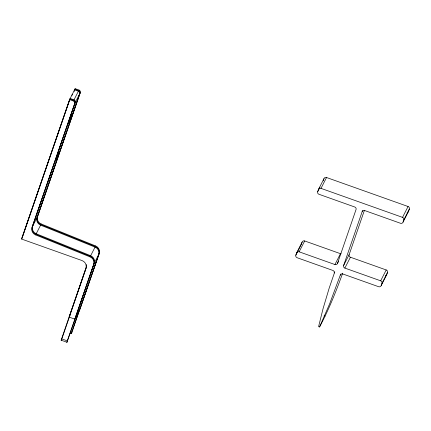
<?xml version="1.0" encoding="UTF-8"?>
<svg xmlns="http://www.w3.org/2000/svg" width="431" height="431" viewBox="0 0 431 431"><rect width="100%" height="100%" fill="white"/><g stroke="black" fill="none" stroke-linecap="round" stroke-linejoin="round"><path stroke-width="0.65" d="M61.827 338.901L61.132 340.258L85.893 268.19A6.12 5.894 27 0 0 82.052 260.566L21.55 239.043L69.58 99.631L75.156 88.689L78.997 90.057A2.042 1.966 27 0 1 80.274 92.6L37.605 216.448L32.034 227.39A6.12 5.894 27 0 0 35.628 234.922L90.063 256.892A6.12 5.894 27 0 1 93.656 264.424L66.88 342.311L75.721 317.345M334.774 271.848L329.182 288.14L323.051 308.693L318.584 326.639L319.549 326.984C328.799 309.765 336.018 291.561 342.661 273.211M21.846 238.462L69.876 99.049L73.717 100.412A2.042 1.966 27 0 1 74.999 102.955L32.33 226.808A6.12 5.894 27 0 0 35.924 234.34L90.359 256.31A6.12 5.894 27 0 1 93.953 263.842L75.107 318.547M22.364 237.244L70.172 98.467L74.013 99.83A2.042 1.966 27 0 1 75.296 102.373L32.627 226.227A6.12 5.894 27 0 0 36.22 233.758L90.655 255.728A6.12 5.894 27 0 1 94.249 263.26L75.403 317.965M71.934 95.413L72.365 94.157M74.121 91.124L74.563 89.853L78.404 91.221A2.042 1.966 27 0 1 79.681 93.764L37.012 217.612A6.12 5.894 27 0 0 40.606 225.144L95.046 247.119A6.12 5.894 27 0 1 98.64 254.651L79.794 309.356M74.197 91.183L74.859 89.271L78.701 90.639A2.042 1.966 27 0 1 79.977 93.182L37.308 217.03A6.12 5.894 27 0 0 40.902 224.562L95.343 246.537A6.12 5.894 27 0 1 98.936 254.069L80.091 308.774M74.498 90.602L75.156 88.689M32.034 227.39L74.703 103.537L80.274 92.6M69.348 316.499L85.968 268.244M69.644 315.918L86.486 267.026L86.189 267.608A6.12 5.894 27 0 0 86.378 264.548M62.042 338.27L66.627 324.963M66.837 324.36L69.957 315.293L69.052 317.081L74.811 319.129L80.387 308.192M70.188 333.174L71.341 333.583L79.476 309.975M71.341 333.583L99.232 253.487A6.12 5.894 27 0 0 95.639 245.956L41.198 223.98A6.12 5.894 27 0 1 37.605 216.448M334.187 272.99A2.042 1.966 27 0 0 332.904 270.452L297.11 257.716A2.042 1.966 27 0 1 295.828 255.179L296.582 252.992L302.115 242.13A2.042 1.966 27 0 1 304.679 240.956L340.474 253.687A2.042 1.966 27 0 0 341.066 253.805M296.582 252.992A2.042 1.966 27 0 1 299.141 251.817L334.941 264.548A2.042 1.966 27 0 0 337.5 263.373L356.044 209.547A2.042 1.966 27 0 0 354.761 207.004L318.967 194.273A2.042 1.966 27 0 1 317.685 191.73L318.439 189.548L323.972 178.682A2.042 1.966 27 0 1 326.536 177.507L408.065 206.508A2.042 1.966 27 0 1 409.348 209.051L408.593 211.233L403.06 222.1A2.042 1.966 27 0 1 400.496 223.274L364.701 210.543A2.042 1.966 27 0 0 362.142 211.718L343.599 265.544A2.042 1.966 27 0 0 344.875 268.087L380.675 280.818A2.042 1.966 27 0 1 381.952 283.361L381.203 285.543A2.042 1.966 27 0 1 378.639 286.717L342.844 273.987A2.042 1.966 27 0 0 340.285 275.156L329.65 303.812L319.549 326.984M302.115 242.13L301.366 244.312A2.042 1.966 27 0 0 301.291 244.598M323.223 180.869L323.972 178.682M343.599 265.544L349.132 254.678L364.405 210.355M403.06 222.1L403.809 219.912L409.348 209.051M381.203 285.543L386.736 274.682L387.491 272.494A2.042 1.966 27 0 0 386.208 269.957L350.414 257.221A2.042 1.966 27 0 1 349.132 254.678M74.703 103.537A2.042 1.966 27 0 0 73.421 100.994L78.997 90.057M21.55 239.043L22.143 237.88M35.628 234.922L41.198 223.98M90.063 256.892L95.639 245.956M93.656 264.424L99.232 253.487M317.685 191.73L320.017 187.156M318.439 189.548A2.042 1.966 27 0 1 320.998 188.369L326.536 177.507M295.828 255.179L301.07 244.883M299.141 251.817L304.679 240.956M334.941 264.548L340.474 253.687M362.142 211.718L362.724 210.576M337.5 263.373L338.664 261.089M340.285 275.156L340.867 274.014M344.875 268.087L350.414 257.221M403.809 219.912A2.042 1.966 27 0 0 402.532 217.369L408.065 206.508M380.675 280.818L386.208 269.957M381.952 283.361L387.491 272.494M320.998 188.369L402.532 217.369M69.58 99.631L73.421 100.994M324.123 315.778L325.082 316.122M72.171 329.683L72.893 329.936M71.282 332.032L72.004 332.285M61.558 338.831L67.317 340.878M61.164 340.199L66.929 342.246M386.736 274.682A2.042 1.966 27 0 1 385.513 275.878M408.593 211.233A2.042 1.966 27 0 1 407.079 212.505M55.771 160.882L58.858 152.299L55.771 160.882M68.583 123.708L71.665 115.12L68.583 123.708"/></g></svg>
